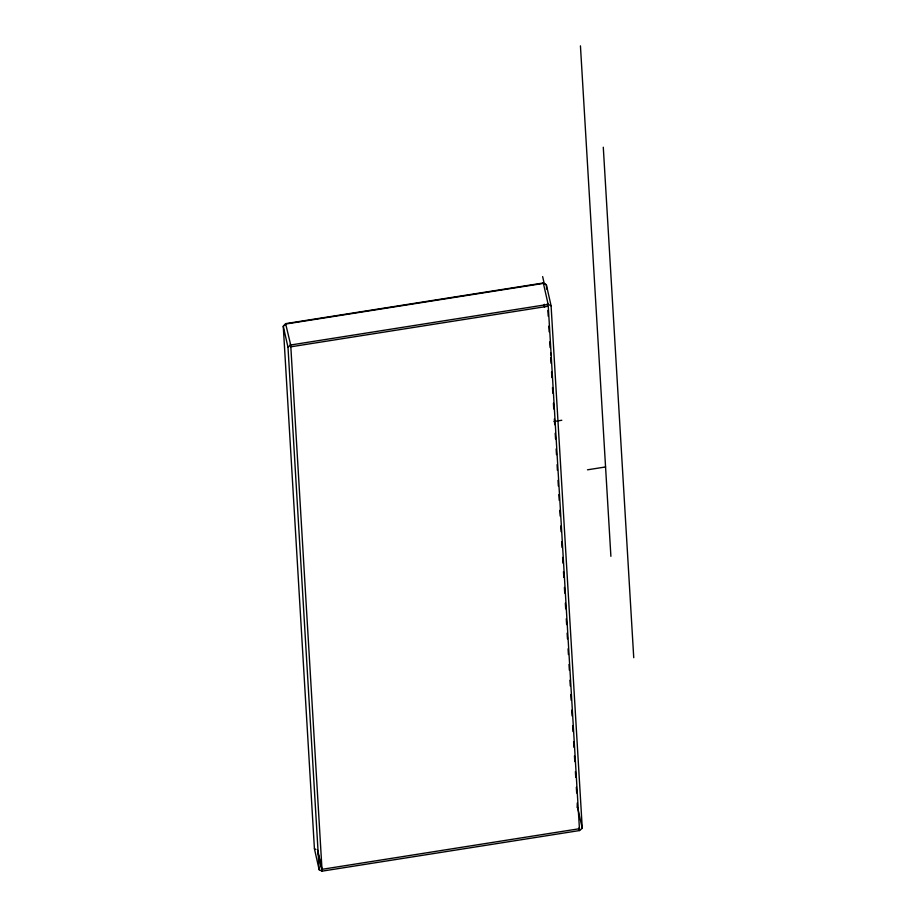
<?xml version="1.0" encoding="UTF-8"?>
<svg xmlns="http://www.w3.org/2000/svg" width="917" height="917" viewBox="0 0 917 917"><rect width="100%" height="100%" fill="white"/><g stroke="black" fill="none" stroke-linecap="round" stroke-linejoin="round"><path stroke-width="1.38" d="M285.6 323.644L283.261 326.257L314.428 848.775L319.162 869.774L322.096 871.15L579.533 830.55L582.261 828.269L551.083 305.762L546.349 284.763L543.036 283.032L285.6 323.644L290.712 344.987L287.995 347.256L319.162 869.774M577.183 807.556L577.274 802.994M290.712 344.987L548.148 304.375L551.083 305.762M321.993 869.327L290.827 346.809L548.251 306.209L579.429 828.716L321.993 869.327L317.695 850.242M554.051 421.488L561.8 420.261M587.488 469.813L605.564 466.959M314.428 848.775L315.907 849.463M543.036 283.032L546.349 284.763L546.612 289.05M542.646 276.59L544.285 283.823M548.148 304.375L543.414 283.387L285.978 323.988L283.261 326.257L287.995 347.256M550.727 352.999L551.323 355.647M577.527 807.281L582.261 828.269M578.948 827.925L579.533 830.55M290.208 344.081L290.827 346.809M317.66 851.469L322.096 871.15M603.283 147.213L633.739 657.695M580.438 45.85L610.894 556.332M547.46 303.321L547.632 306.175M547.885 310.462L548.228 316.17M548.825 326.165L549.168 331.874M549.764 341.869L550.097 347.577M550.693 357.573L551.037 363.281M551.553 371.843L551.885 377.563M552.481 387.547L552.825 393.267M553.421 403.251L553.765 408.971M554.361 418.966L554.705 424.674M555.209 433.237L555.553 438.945M556.149 448.94L556.493 454.649M557.089 464.644L557.421 470.352M558.017 480.348L558.361 486.056M558.877 494.63L559.21 500.338M559.806 510.333L560.149 516.042M560.745 526.037L561.089 531.745M561.685 541.741L562.029 547.449M562.625 557.444L562.958 563.153M563.474 571.715L563.817 577.423M564.413 587.419L564.746 593.127M565.342 603.122L565.686 608.831M566.282 618.826L566.626 624.534M567.13 633.108L567.474 638.817M568.07 648.812L568.414 654.52M569.01 664.516L569.354 670.224M569.95 680.219L570.282 685.927M570.798 694.49L571.142 700.21M571.738 710.194L572.07 715.913M572.667 725.897L573.01 731.617M573.606 741.601L573.95 747.321M574.455 755.883L574.799 761.591M575.395 771.587L575.738 777.295M576.335 787.29L576.678 792.999M544.308 304.284L544.48 307.31"/></g></svg>
